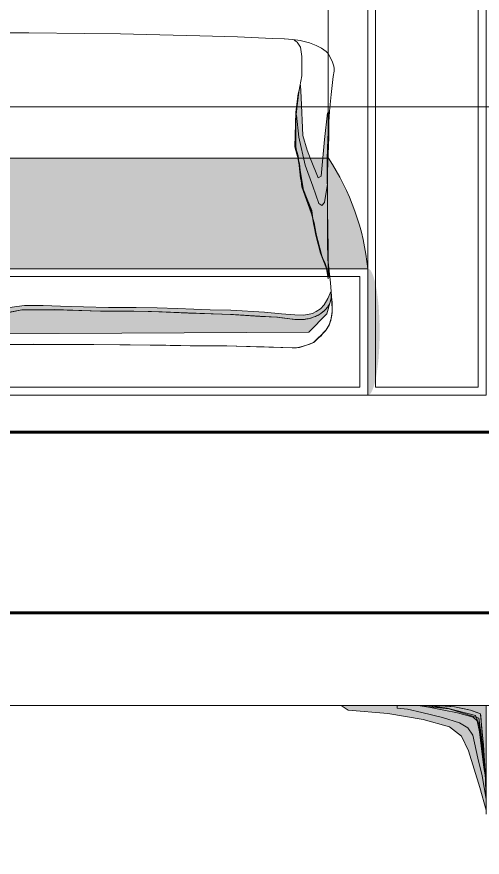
# Model space of a CAD drawing. Header units: feet. Extents: x 109753 to 150441, y 47761 to 75080.
# Drawn here: x 126372.31 to 126395.51, y 49703.44 to 49745.34 of the extents above; entities that cross this region are included whole.
import ezdxf

# ---------------------------------------------------------------- set-up
doc = ezdxf.new("R2010")
doc.units = ezdxf.units.FT
doc.header["$LTSCALE"] = 50
doc.header["$MEASUREMENT"] = 0
doc.linetypes.add('ACAD_ISO04W100', pattern=[30, 24, -3, 0, -3])
doc.layers.add('A-Furniture', color=175, linetype='Continuous', lineweight=0)
doc.layers.add('WALL', color=1, linetype='Continuous', lineweight=60)
doc.layers.add('FURNITURE', color=150, linetype='Continuous')

# ---------------------------------------------------------------- blocks, each defined once
blk = doc.blocks.new('Quarter Arc-44')
at = {"layer": 'FURNITURE', "linetype": 'Continuous', "lineweight": 0}
blk.add_hatch(color=252, dxfattribs=at).paths.add_polyline_path([(0, -0.75), (0, 0.75), (0.02, 0.75), (0.03, 0.75), (0.05, 0.75), (0.07, 0.75), (0.08, 0.75), (0.1, 0.75), (0.12, 0.75), (0.13, 0.75), (0.15, 0.75), (0.17, 0.75), (0.18, 0.75), (0.2, 0.75), (0.22, 0.75), (0.23, 0.75), (0.25, 0.75), (0.27, 0.75), (0.28, 0.75), (0.3, 0.75), (0.32, 0.75), (0.33, 0.75), (0.35, 0.75), (0.37, 0.75), (0.38, 0.75), (0.4, 0.75), (0.42, 0.75), (0.43, 0.75), (0.45, 0.75), (0.47, 0.75), (0.48, 0.75), (0.5, 0.75), (0.51, 0.75), (0.53, 0.75), (0.55, 0.75), (0.56, 0.75), (0.58, 0.75), (0.6, 0.75), (0.61, 0.75), (0.63, 0.75), (0.65, 0.75), (0.66, 0.75), (0.68, 0.74), (0.7, 0.74), (0.71, 0.74), (0.73, 0.74), (0.74, 0.74), (0.76, 0.74), (0.78, 0.74), (0.79, 0.74), (0.81, 0.74), (0.83, 0.74), (0.84, 0.74), (0.86, 0.74), (0.88, 0.74), (0.89, 0.74), (0.91, 0.74), (0.92, 0.74), (0.94, 0.74), (0.96, 0.74), (0.97, 0.74), (0.99, 0.74), (1.01, 0.74), (1.02, 0.74), (1.04, 0.74), (1.05, 0.74), (1.07, 0.74), (1.09, 0.74), (1.1, 0.74), (1.12, 0.74), (1.13, 0.74), (1.15, 0.73), (1.17, 0.73), (1.18, 0.73), (1.2, 0.73), (1.22, 0.73), (1.23, 0.73), (1.25, 0.73), (1.26, 0.73), (1.28, 0.73), (1.3, 0.73), (1.31, 0.73), (1.33, 0.73), (1.34, 0.73), (1.36, 0.73), (1.38, 0.73), (1.39, 0.73), (1.41, 0.73), (1.42, 0.73), (1.44, 0.73), (1.46, 0.73), (1.47, 0.73), (1.49, 0.72), (1.5, 0.72), (1.52, 0.72), (1.54, 0.72), (1.55, 0.72), (1.57, 0.72), (1.58, 0.72), (1.6, 0.72), (1.61, 0.72), (1.63, 0.72), (1.65, 0.72), (1.66, 0.72), (1.68, 0.72), (1.69, 0.72), (1.71, 0.72), (1.73, 0.72), (1.74, 0.71), (1.76, 0.71), (1.77, 0.71), (1.79, 0.71), (1.8, 0.71), (1.82, 0.71), (1.84, 0.71), (1.85, 0.71), (1.87, 0.71), (1.88, 0.71), (1.9, 0.71), (1.92, 0.71), (1.93, 0.71), (1.95, 0.71), (1.96, 0.71), (1.98, 0.7), (1.99, 0.7), (2.01, 0.7), (2.02, 0.7), (2.04, 0.7), (2.06, 0.7), (2.07, 0.7), (2.09, 0.7), (2.1, 0.7), (2.12, 0.7), (2.13, 0.7), (2.15, 0.7), (2.17, 0.69), (2.18, 0.69), (2.2, 0.69), (2.21, 0.69), (2.23, 0.69), (2.24, 0.69), (2.26, 0.69), (2.27, 0.69), (2.29, 0.69), (2.31, 0.69), (2.32, 0.69), (2.34, 0.69), (2.35, 0.68), (2.37, 0.68), (2.38, 0.68), (2.4, 0.68), (2.41, 0.68), (2.43, 0.68), (2.44, 0.68), (2.46, 0.68), (2.48, 0.68), (2.49, 0.68), (2.51, 0.68), (2.52, 0.67), (2.54, 0.67), (2.55, 0.67), (2.57, 0.67), (2.58, 0.67), (2.6, 0.67), (2.61, 0.67), (2.63, 0.67), (2.64, 0.67), (2.66, 0.67), (2.67, 0.66), (2.69, 0.66), (2.71, 0.66), (2.72, 0.66), (2.74, 0.66), (2.75, 0.66), (2.77, 0.66), (2.78, 0.66), (2.8, 0.66), (2.81, 0.66), (2.83, 0.65), (2.84, 0.65), (2.86, 0.65), (2.87, 0.65), (2.89, 0.65), (2.9, 0.65), (2.92, 0.65), (2.93, 0.65), (2.95, 0.65), (2.96, 0.64), (2.98, 0.64), (2.99, 0.64), (3.01, 0.64), (3.02, 0.64), (3.04, 0.64), (3.05, 0.64), (3.07, 0.64), (3.08, 0.63), (3.1, 0.63), (3.11, 0.63), (3.13, 0.63), (3.14, 0.63), (3.16, 0.63), (3.17, 0.63), (3.19, 0.63), (3.2, 0.62), (3.22, 0.62), (3.23, 0.62), (3.25, 0.62), (3.26, 0.62), (3.28, 0.62), (3.29, 0.62), (3.31, 0.62), (3.32, 0.61), (3.34, 0.61), (3.35, 0.61), (3.37, 0.61), (3.38, 0.61), (3.4, 0.61), (3.41, 0.61), (3.43, 0.61), (3.44, 0.6), (3.46, 0.6), (3.47, 0.6), (3.49, 0.6), (3.5, 0.6), (3.52, 0.6), (3.53, 0.6), (3.55, 0.59), (3.56, 0.59), (3.58, 0.59), (3.59, 0.59), (3.61, 0.59), (3.62, 0.59), (3.63, 0.59), (3.65, 0.58), (3.66, 0.58), (3.68, 0.58), (3.69, 0.58), (3.71, 0.58), (3.72, 0.58), (3.74, 0.58), (3.75, 0.57), (3.77, 0.57), (3.78, 0.57), (3.8, 0.57), (3.81, 0.57), (3.83, 0.57), (3.84, 0.57), (3.85, 0.56), (3.87, 0.56), (3.88, 0.56), (3.9, 0.56), (3.91, 0.56), (3.93, 0.56), (3.94, 0.56), (3.96, 0.55), (3.97, 0.55), (3.99, 0.55), (4, 0.55), (4.01, 0.55), (4.03, 0.55), (4.04, 0.54), (4.06, 0.54), (4.07, 0.54), (4.09, 0.54), (4.1, 0.54), (4.12, 0.54), (4.13, 0.53), (4.14, 0.53), (4.16, 0.53), (4.17, 0.53), (4.19, 0.53), (4.2, 0.53), (4.21, 0.52), (4.23, 0.52), (4.24, 0.52), (4.26, 0.52), (4.27, 0.52), (4.29, 0.52), (4.3, 0.52), (4.31, 0.51), (4.33, 0.51), (4.34, 0.51), (4.36, 0.51), (4.37, 0.51), (4.38, 0.51), (4.4, 0.5), (4.41, 0.5), (4.42, 0.5), (4.44, 0.5), (4.45, 0.5), (4.47, 0.49), (4.48, 0.49), (4.49, 0.49), (4.51, 0.49), (4.52, 0.49), (4.53, 0.49), (4.55, 0.48), (4.56, 0.48), (4.57, 0.48), (4.59, 0.48), (4.6, 0.48), (4.61, 0.48), (4.63, 0.47), (4.64, 0.47), (4.66, 0.47), (4.67, 0.47), (4.68, 0.47), (4.7, 0.46), (4.71, 0.46), (4.72, 0.46), (4.74, 0.46), (4.75, 0.46), (4.76, 0.46), (4.77, 0.45), (4.79, 0.45), (4.8, 0.45), (4.81, 0.45), (4.83, 0.45), (4.84, 0.44), (4.85, 0.44), (4.87, 0.44), (4.88, 0.44), (4.89, 0.44), (4.91, 0.44), (4.92, 0.43), (4.93, 0.43), (4.94, 0.43), (4.96, 0.43), (4.97, 0.43), (4.98, 0.42), (4.99, 0.42), (5.01, 0.42), (5.02, 0.42), (5.03, 0.42), (5.05, 0.41), (5.06, 0.41), (5.07, 0.41), (5.08, 0.41), (5.1, 0.41), (5.11, 0.41), (5.12, 0.4), (5.13, 0.4), (5.15, 0.4), (5.16, 0.4), (5.17, 0.4), (5.18, 0.39), (5.2, 0.39), (5.21, 0.39), (5.22, 0.39), (5.23, 0.39), (5.25, 0.38), (5.26, 0.38), (5.27, 0.38), (5.28, 0.38), (5.29, 0.38), (5.31, 0.37), (5.32, 0.37), (5.33, 0.37), (5.34, 0.37), (5.35, 0.37), (5.37, 0.36), (5.38, 0.36), (5.39, 0.36), (5.4, 0.36), (5.41, 0.36), (5.43, 0.35), (5.44, 0.35), (5.45, 0.35), (5.46, 0.35), (5.47, 0.35), (5.49, 0.34), (5.5, 0.34), (5.51, 0.34), (5.52, 0.34), (5.53, 0.33), (5.54, 0.33), (5.56, 0.33), (5.57, 0.33), (5.58, 0.33), (5.59, 0.32), (5.6, 0.32), (5.61, 0.32), (5.63, 0.32), (5.64, 0.32), (5.65, 0.31), (5.66, 0.31), (5.67, 0.31), (5.68, 0.31), (5.69, 0.3), (5.71, 0.3), (5.72, 0.3), (5.73, 0.3), (5.74, 0.3), (5.75, 0.29), (5.76, 0.29), (5.77, 0.29), (5.78, 0.29), (5.8, 0.29), (5.81, 0.28), (5.82, 0.28), (5.83, 0.28), (5.84, 0.28), (5.85, 0.27), (5.86, 0.27), (5.87, 0.27), (5.88, 0.27), (5.9, 0.27), (5.91, 0.26), (5.92, 0.26), (5.93, 0.26), (5.94, 0.26), (5.95, 0.25), (5.96, 0.25), (5.97, 0.25), (5.98, 0.25), (5.99, 0.24), (6, 0.24), (6.01, 0.24), (6.02, 0.24), (6.04, 0.24), (6.05, 0.23), (6.06, 0.23), (6.07, 0.23), (6.08, 0.23), (6.09, 0.22), (6.1, 0.22), (6.11, 0.22), (6.12, 0.22), (6.13, 0.21), (6.14, 0.21), (6.15, 0.21), (6.16, 0.21), (6.17, 0.21), (6.18, 0.2), (6.19, 0.2), (6.2, 0.2), (6.21, 0.2), (6.22, 0.19), (6.23, 0.19), (6.24, 0.19), (6.25, 0.19), (6.26, 0.18), (6.27, 0.18), (6.28, 0.18), (6.29, 0.18), (6.3, 0.17), (6.31, 0.17), (6.32, 0.17), (6.33, 0.17), (6.34, 0.16), (6.35, 0.16), (6.36, 0.16), (6.37, 0.16), (6.38, 0.16), (6.39, 0.15), (6.4, 0.15), (6.41, 0.15), (6.42, 0.15), (6.43, 0.14), (6.44, 0.14), (6.45, 0.14), (6.46, 0.14), (6.47, 0.13), (6.48, 0.13), (6.49, 0.13), (6.5, 0.13), (6.51, 0.12), (6.52, 0.12), (6.53, 0.12), (6.54, 0.12), (6.55, 0.11), (6.56, 0.11), (6.56, 0.11), (6.57, 0.11), (6.58, 0.1), (6.59, 0.1), (6.6, 0.1), (6.61, 0.09), (6.62, 0.09), (6.63, 0.09), (6.64, 0.09), (6.65, 0.08), (6.66, 0.08), (6.67, 0.08), (6.68, 0.08), (6.68, 0.07), (6.69, 0.07), (6.7, 0.07), (6.71, 0.07), (6.72, 0.06), (6.73, 0.06), (6.74, 0.06), (6.75, 0.06), (6.76, 0.05), (6.76, 0.05), (6.77, 0.05), (6.78, 0.05), (6.79, 0.04), (6.8, 0.04), (6.81, 0.04), (6.82, 0.03), (6.83, 0.03), (6.83, 0.03), (6.84, 0.03), (6.85, 0.02), (6.86, 0.02), (6.87, 0.02), (6.88, 0.02), (6.89, 0.01), (6.89, 0.01), (6.9, 0.01), (6.91, 0.01), (6.92, 0), (6.93, 0), (6.94, 0), (6.94, -0.01), (6.95, -0.01), (6.96, -0.01), (6.97, -0.01), (6.98, -0.02), (6.99, -0.02), (6.99, -0.02), (7, -0.02), (7.01, -0.03), (7.02, -0.03), (7.03, -0.03), (7.03, -0.04), (7.04, -0.04), (7.05, -0.04), (7.06, -0.04), (7.07, -0.05), (7.07, -0.05), (7.08, -0.05), (7.09, -0.05), (7.1, -0.06), (7.1, -0.06), (7.11, -0.06), (7.12, -0.07), (7.13, -0.07), (7.13, -0.07), (7.14, -0.07), (7.15, -0.08), (7.16, -0.08), (7.16, -0.08), (7.17, -0.09), (7.18, -0.09), (7.19, -0.09), (7.19, -0.09), (7.2, -0.1), (7.21, -0.1), (7.22, -0.1), (7.22, -0.1), (7.23, -0.11), (7.24, -0.11), (7.24, -0.11), (7.25, -0.12), (7.26, -0.12), (7.26, -0.12), (7.27, -0.12), (7.28, -0.13), (7.29, -0.13), (7.29, -0.13), (7.3, -0.14), (7.31, -0.14), (7.31, -0.14), (7.32, -0.14), (7.33, -0.15), (7.33, -0.15), (7.34, -0.15), (7.35, -0.15), (7.35, -0.16), (7.36, -0.16), (7.37, -0.16), (7.37, -0.17), (7.38, -0.17), (7.38, -0.17), (7.39, -0.17), (7.4, -0.18), (7.4, -0.18), (7.41, -0.18), (7.42, -0.19), (7.42, -0.19), (7.43, -0.19), (7.43, -0.19), (7.44, -0.2), (7.45, -0.2), (7.45, -0.2), (7.46, -0.21), (7.46, -0.21), (7.47, -0.21), (7.48, -0.21), (7.48, -0.22), (7.49, -0.22), (7.49, -0.22), (7.5, -0.23), (7.5, -0.23), (7.51, -0.23), (7.52, -0.23), (7.52, -0.24), (7.53, -0.24), (7.53, -0.24), (7.54, -0.25), (7.54, -0.25), (7.55, -0.25), (7.55, -0.25), (7.56, -0.26), (7.57, -0.26), (7.57, -0.26), (7.58, -0.27), (7.58, -0.27), (7.59, -0.27), (7.59, -0.27), (7.6, -0.28), (7.6, -0.28), (7.61, -0.28), (7.61, -0.29), (7.62, -0.29), (7.62, -0.29), (7.63, -0.29), (7.63, -0.3), (7.64, -0.3), (7.64, -0.3), (7.65, -0.31), (7.65, -0.31), (7.66, -0.31), (7.66, -0.31), (7.67, -0.32), (7.67, -0.32), (7.67, -0.32), (7.68, -0.33), (7.68, -0.33), (7.69, -0.33), (7.69, -0.34), (7.7, -0.34), (7.7, -0.34), (7.71, -0.34), (7.71, -0.35), (7.72, -0.35), (7.72, -0.35), (7.72, -0.36), (7.73, -0.36), (7.73, -0.36), (7.74, -0.36), (7.74, -0.37), (7.74, -0.37), (7.75, -0.37), (7.75, -0.38), (7.76, -0.38), (7.76, -0.38), (7.76, -0.39), (7.77, -0.39), (7.77, -0.39), (7.78, -0.39), (7.78, -0.4), (7.78, -0.4), (7.79, -0.4), (7.79, -0.41), (7.79, -0.41), (7.8, -0.41), (7.8, -0.41), (7.81, -0.42), (7.81, -0.42), (7.81, -0.42), (7.82, -0.43), (7.82, -0.43), (7.82, -0.43), (7.83, -0.44), (7.83, -0.44), (7.83, -0.44), (7.84, -0.44), (7.84, -0.45), (7.84, -0.45), (7.85, -0.45), (7.85, -0.46), (7.85, -0.46), (7.86, -0.46), (7.86, -0.47), (7.86, -0.47), (7.86, -0.47), (7.87, -0.47), (7.87, -0.48), (7.87, -0.48), (7.88, -0.48), (7.88, -0.49), (7.88, -0.49), (7.88, -0.49), (7.89, -0.5), (7.89, -0.5), (7.89, -0.5), (7.9, -0.5), (7.9, -0.51), (7.9, -0.51), (7.9, -0.51), (7.91, -0.52), (7.91, -0.52), (7.91, -0.52), (7.91, -0.53), (7.92, -0.53), (7.92, -0.53), (7.92, -0.53), (7.92, -0.54), (7.92, -0.54), (7.93, -0.54), (7.93, -0.55), (7.93, -0.55), (7.93, -0.55), (7.94, -0.56), (7.94, -0.56), (7.94, -0.56), (7.94, -0.56), (7.94, -0.57), (7.94, -0.57), (7.95, -0.57), (7.95, -0.58), (7.95, -0.58), (7.95, -0.58), (7.95, -0.59), (7.96, -0.59), (7.96, -0.59), (7.96, -0.6), (7.96, -0.6), (7.96, -0.6), (7.96, -0.6), (7.97, -0.61), (7.97, -0.61), (7.97, -0.61), (7.97, -0.62), (7.97, -0.62), (7.97, -0.62), (7.97, -0.63), (7.98, -0.63), (7.98, -0.63), (7.98, -0.63), (7.98, -0.64), (7.98, -0.64), (7.98, -0.64), (7.98, -0.65), (7.98, -0.65), (7.98, -0.65), (7.99, -0.66), (7.99, -0.66), (7.99, -0.66), (7.99, -0.67), (7.99, -0.67), (7.99, -0.67), (7.99, -0.68), (7.99, -0.68), (7.99, -0.68), (7.99, -0.68), (7.99, -0.69), (7.99, -0.69), (7.99, -0.69), (8, -0.7), (8, -0.7), (8, -0.7), (8, -0.71), (8, -0.71), (8, -0.71), (8, -0.72), (8, -0.72), (8, -0.72), (8, -0.72), (8, -0.73), (8, -0.73), (8, -0.73), (8, -0.74), (8, -0.74), (8, -0.74), (8, -0.75), (8, -0.75)])
blk = doc.blocks.new('Quarter Arc-45')
at = {"layer": 'FURNITURE', "linetype": 'Continuous', "lineweight": 0}
blk.add_hatch(color=252, dxfattribs=at).paths.add_polyline_path([(0, -0.75), (0, 0.75), (0.02, 0.75), (0.03, 0.75), (0.05, 0.75), (0.07, 0.75), (0.08, 0.75), (0.1, 0.75), (0.12, 0.75), (0.13, 0.75), (0.15, 0.75), (0.17, 0.75), (0.18, 0.75), (0.2, 0.75), (0.22, 0.75), (0.23, 0.75), (0.25, 0.75), (0.27, 0.75), (0.28, 0.75), (0.3, 0.75), (0.32, 0.75), (0.33, 0.75), (0.35, 0.75), (0.37, 0.75), (0.38, 0.75), (0.4, 0.75), (0.42, 0.75), (0.43, 0.75), (0.45, 0.75), (0.47, 0.75), (0.48, 0.75), (0.5, 0.75), (0.51, 0.75), (0.53, 0.75), (0.55, 0.75), (0.56, 0.75), (0.58, 0.75), (0.6, 0.75), (0.61, 0.75), (0.63, 0.75), (0.65, 0.75), (0.66, 0.75), (0.68, 0.74), (0.7, 0.74), (0.71, 0.74), (0.73, 0.74), (0.74, 0.74), (0.76, 0.74), (0.78, 0.74), (0.79, 0.74), (0.81, 0.74), (0.83, 0.74), (0.84, 0.74), (0.86, 0.74), (0.88, 0.74), (0.89, 0.74), (0.91, 0.74), (0.92, 0.74), (0.94, 0.74), (0.96, 0.74), (0.97, 0.74), (0.99, 0.74), (1.01, 0.74), (1.02, 0.74), (1.04, 0.74), (1.05, 0.74), (1.07, 0.74), (1.09, 0.74), (1.1, 0.74), (1.12, 0.74), (1.13, 0.74), (1.15, 0.73), (1.17, 0.73), (1.18, 0.73), (1.2, 0.73), (1.22, 0.73), (1.23, 0.73), (1.25, 0.73), (1.26, 0.73), (1.28, 0.73), (1.3, 0.73), (1.31, 0.73), (1.33, 0.73), (1.34, 0.73), (1.36, 0.73), (1.38, 0.73), (1.39, 0.73), (1.41, 0.73), (1.42, 0.73), (1.44, 0.73), (1.46, 0.73), (1.47, 0.73), (1.49, 0.72), (1.5, 0.72), (1.52, 0.72), (1.54, 0.72), (1.55, 0.72), (1.57, 0.72), (1.58, 0.72), (1.6, 0.72), (1.61, 0.72), (1.63, 0.72), (1.65, 0.72), (1.66, 0.72), (1.68, 0.72), (1.69, 0.72), (1.71, 0.72), (1.73, 0.72), (1.74, 0.71), (1.76, 0.71), (1.77, 0.71), (1.79, 0.71), (1.8, 0.71), (1.82, 0.71), (1.84, 0.71), (1.85, 0.71), (1.87, 0.71), (1.88, 0.71), (1.9, 0.71), (1.92, 0.71), (1.93, 0.71), (1.95, 0.71), (1.96, 0.71), (1.98, 0.7), (1.99, 0.7), (2.01, 0.7), (2.02, 0.7), (2.04, 0.7), (2.06, 0.7), (2.07, 0.7), (2.09, 0.7), (2.1, 0.7), (2.12, 0.7), (2.13, 0.7), (2.15, 0.7), (2.17, 0.69), (2.18, 0.69), (2.2, 0.69), (2.21, 0.69), (2.23, 0.69), (2.24, 0.69), (2.26, 0.69), (2.27, 0.69), (2.29, 0.69), (2.31, 0.69), (2.32, 0.69), (2.34, 0.69), (2.35, 0.68), (2.37, 0.68), (2.38, 0.68), (2.4, 0.68), (2.41, 0.68), (2.43, 0.68), (2.44, 0.68), (2.46, 0.68), (2.48, 0.68), (2.49, 0.68), (2.51, 0.68), (2.52, 0.67), (2.54, 0.67), (2.55, 0.67), (2.57, 0.67), (2.58, 0.67), (2.6, 0.67), (2.61, 0.67), (2.63, 0.67), (2.64, 0.67), (2.66, 0.67), (2.67, 0.66), (2.69, 0.66), (2.71, 0.66), (2.72, 0.66), (2.74, 0.66), (2.75, 0.66), (2.77, 0.66), (2.78, 0.66), (2.8, 0.66), (2.81, 0.66), (2.83, 0.65), (2.84, 0.65), (2.86, 0.65), (2.87, 0.65), (2.89, 0.65), (2.9, 0.65), (2.92, 0.65), (2.93, 0.65), (2.95, 0.65), (2.96, 0.64), (2.98, 0.64), (2.99, 0.64), (3.01, 0.64), (3.02, 0.64), (3.04, 0.64), (3.05, 0.64), (3.07, 0.64), (3.08, 0.63), (3.1, 0.63), (3.11, 0.63), (3.13, 0.63), (3.14, 0.63), (3.16, 0.63), (3.17, 0.63), (3.19, 0.63), (3.2, 0.62), (3.22, 0.62), (3.23, 0.62), (3.25, 0.62), (3.26, 0.62), (3.28, 0.62), (3.29, 0.62), (3.31, 0.62), (3.32, 0.61), (3.34, 0.61), (3.35, 0.61), (3.37, 0.61), (3.38, 0.61), (3.4, 0.61), (3.41, 0.61), (3.43, 0.61), (3.44, 0.6), (3.46, 0.6), (3.47, 0.6), (3.49, 0.6), (3.5, 0.6), (3.52, 0.6), (3.53, 0.6), (3.55, 0.59), (3.56, 0.59), (3.58, 0.59), (3.59, 0.59), (3.61, 0.59), (3.62, 0.59), (3.63, 0.59), (3.65, 0.58), (3.66, 0.58), (3.68, 0.58), (3.69, 0.58), (3.71, 0.58), (3.72, 0.58), (3.74, 0.58), (3.75, 0.57), (3.77, 0.57), (3.78, 0.57), (3.8, 0.57), (3.81, 0.57), (3.83, 0.57), (3.84, 0.57), (3.85, 0.56), (3.87, 0.56), (3.88, 0.56), (3.9, 0.56), (3.91, 0.56), (3.93, 0.56), (3.94, 0.56), (3.96, 0.55), (3.97, 0.55), (3.99, 0.55), (4, 0.55), (4.01, 0.55), (4.03, 0.55), (4.04, 0.54), (4.06, 0.54), (4.07, 0.54), (4.09, 0.54), (4.1, 0.54), (4.12, 0.54), (4.13, 0.53), (4.14, 0.53), (4.16, 0.53), (4.17, 0.53), (4.19, 0.53), (4.2, 0.53), (4.21, 0.52), (4.23, 0.52), (4.24, 0.52), (4.26, 0.52), (4.27, 0.52), (4.29, 0.52), (4.3, 0.52), (4.31, 0.51), (4.33, 0.51), (4.34, 0.51), (4.36, 0.51), (4.37, 0.51), (4.38, 0.51), (4.4, 0.5), (4.41, 0.5), (4.42, 0.5), (4.44, 0.5), (4.45, 0.5), (4.47, 0.49), (4.48, 0.49), (4.49, 0.49), (4.51, 0.49), (4.52, 0.49), (4.53, 0.49), (4.55, 0.48), (4.56, 0.48), (4.57, 0.48), (4.59, 0.48), (4.6, 0.48), (4.61, 0.48), (4.63, 0.47), (4.64, 0.47), (4.66, 0.47), (4.67, 0.47), (4.68, 0.47), (4.7, 0.46), (4.71, 0.46), (4.72, 0.46), (4.74, 0.46), (4.75, 0.46), (4.76, 0.46), (4.77, 0.45), (4.79, 0.45), (4.8, 0.45), (4.81, 0.45), (4.83, 0.45), (4.84, 0.44), (4.85, 0.44), (4.87, 0.44), (4.88, 0.44), (4.89, 0.44), (4.91, 0.44), (4.92, 0.43), (4.93, 0.43), (4.94, 0.43), (4.96, 0.43), (4.97, 0.43), (4.98, 0.42), (4.99, 0.42), (5.01, 0.42), (5.02, 0.42), (5.03, 0.42), (5.05, 0.41), (5.06, 0.41), (5.07, 0.41), (5.08, 0.41), (5.1, 0.41), (5.11, 0.41), (5.12, 0.4), (5.13, 0.4), (5.15, 0.4), (5.16, 0.4), (5.17, 0.4), (5.18, 0.39), (5.2, 0.39), (5.21, 0.39), (5.22, 0.39), (5.23, 0.39), (5.25, 0.38), (5.26, 0.38), (5.27, 0.38), (5.28, 0.38), (5.29, 0.38), (5.31, 0.37), (5.32, 0.37), (5.33, 0.37), (5.34, 0.37), (5.35, 0.37), (5.37, 0.36), (5.38, 0.36), (5.39, 0.36), (5.4, 0.36), (5.41, 0.36), (5.43, 0.35), (5.44, 0.35), (5.45, 0.35), (5.46, 0.35), (5.47, 0.35), (5.49, 0.34), (5.5, 0.34), (5.51, 0.34), (5.52, 0.34), (5.53, 0.33), (5.54, 0.33), (5.56, 0.33), (5.57, 0.33), (5.58, 0.33), (5.59, 0.32), (5.6, 0.32), (5.61, 0.32), (5.63, 0.32), (5.64, 0.32), (5.65, 0.31), (5.66, 0.31), (5.67, 0.31), (5.68, 0.31), (5.69, 0.3), (5.71, 0.3), (5.72, 0.3), (5.73, 0.3), (5.74, 0.3), (5.75, 0.29), (5.76, 0.29), (5.77, 0.29), (5.78, 0.29), (5.8, 0.29), (5.81, 0.28), (5.82, 0.28), (5.83, 0.28), (5.84, 0.28), (5.85, 0.27), (5.86, 0.27), (5.87, 0.27), (5.88, 0.27), (5.9, 0.27), (5.91, 0.26), (5.92, 0.26), (5.93, 0.26), (5.94, 0.26), (5.95, 0.25), (5.96, 0.25), (5.97, 0.25), (5.98, 0.25), (5.99, 0.24), (6, 0.24), (6.01, 0.24), (6.02, 0.24), (6.04, 0.24), (6.05, 0.23), (6.06, 0.23), (6.07, 0.23), (6.08, 0.23), (6.09, 0.22), (6.1, 0.22), (6.11, 0.22), (6.12, 0.22), (6.13, 0.21), (6.14, 0.21), (6.15, 0.21), (6.16, 0.21), (6.17, 0.21), (6.18, 0.2), (6.19, 0.2), (6.2, 0.2), (6.21, 0.2), (6.22, 0.19), (6.23, 0.19), (6.24, 0.19), (6.25, 0.19), (6.26, 0.18), (6.27, 0.18), (6.28, 0.18), (6.29, 0.18), (6.3, 0.17), (6.31, 0.17), (6.32, 0.17), (6.33, 0.17), (6.34, 0.16), (6.35, 0.16), (6.36, 0.16), (6.37, 0.16), (6.38, 0.16), (6.39, 0.15), (6.4, 0.15), (6.41, 0.15), (6.42, 0.15), (6.43, 0.14), (6.44, 0.14), (6.45, 0.14), (6.46, 0.14), (6.47, 0.13), (6.48, 0.13), (6.49, 0.13), (6.5, 0.13), (6.51, 0.12), (6.52, 0.12), (6.53, 0.12), (6.54, 0.12), (6.55, 0.11), (6.56, 0.11), (6.56, 0.11), (6.57, 0.11), (6.58, 0.1), (6.59, 0.1), (6.6, 0.1), (6.61, 0.09), (6.62, 0.09), (6.63, 0.09), (6.64, 0.09), (6.65, 0.08), (6.66, 0.08), (6.67, 0.08), (6.68, 0.08), (6.68, 0.07), (6.69, 0.07), (6.7, 0.07), (6.71, 0.07), (6.72, 0.06), (6.73, 0.06), (6.74, 0.06), (6.75, 0.06), (6.76, 0.05), (6.76, 0.05), (6.77, 0.05), (6.78, 0.05), (6.79, 0.04), (6.8, 0.04), (6.81, 0.04), (6.82, 0.03), (6.83, 0.03), (6.83, 0.03), (6.84, 0.03), (6.85, 0.02), (6.86, 0.02), (6.87, 0.02), (6.88, 0.02), (6.89, 0.01), (6.89, 0.01), (6.9, 0.01), (6.91, 0.01), (6.92, 0), (6.93, 0), (6.94, 0), (6.94, -0.01), (6.95, -0.01), (6.96, -0.01), (6.97, -0.01), (6.98, -0.02), (6.99, -0.02), (6.99, -0.02), (7, -0.02), (7.01, -0.03), (7.02, -0.03), (7.03, -0.03), (7.03, -0.04), (7.04, -0.04), (7.05, -0.04), (7.06, -0.04), (7.07, -0.05), (7.07, -0.05), (7.08, -0.05), (7.09, -0.05), (7.1, -0.06), (7.1, -0.06), (7.11, -0.06), (7.12, -0.07), (7.13, -0.07), (7.13, -0.07), (7.14, -0.07), (7.15, -0.08), (7.16, -0.08), (7.16, -0.08), (7.17, -0.09), (7.18, -0.09), (7.19, -0.09), (7.19, -0.09), (7.2, -0.1), (7.21, -0.1), (7.22, -0.1), (7.22, -0.1), (7.23, -0.11), (7.24, -0.11), (7.24, -0.11), (7.25, -0.12), (7.26, -0.12), (7.26, -0.12), (7.27, -0.12), (7.28, -0.13), (7.29, -0.13), (7.29, -0.13), (7.3, -0.14), (7.31, -0.14), (7.31, -0.14), (7.32, -0.14), (7.33, -0.15), (7.33, -0.15), (7.34, -0.15), (7.35, -0.15), (7.35, -0.16), (7.36, -0.16), (7.37, -0.16), (7.37, -0.17), (7.38, -0.17), (7.38, -0.17), (7.39, -0.17), (7.4, -0.18), (7.4, -0.18), (7.41, -0.18), (7.42, -0.19), (7.42, -0.19), (7.43, -0.19), (7.43, -0.19), (7.44, -0.2), (7.45, -0.2), (7.45, -0.2), (7.46, -0.21), (7.46, -0.21), (7.47, -0.21), (7.48, -0.21), (7.48, -0.22), (7.49, -0.22), (7.49, -0.22), (7.5, -0.23), (7.5, -0.23), (7.51, -0.23), (7.52, -0.23), (7.52, -0.24), (7.53, -0.24), (7.53, -0.24), (7.54, -0.25), (7.54, -0.25), (7.55, -0.25), (7.55, -0.25), (7.56, -0.26), (7.57, -0.26), (7.57, -0.26), (7.58, -0.27), (7.58, -0.27), (7.59, -0.27), (7.59, -0.27), (7.6, -0.28), (7.6, -0.28), (7.61, -0.28), (7.61, -0.29), (7.62, -0.29), (7.62, -0.29), (7.63, -0.29), (7.63, -0.3), (7.64, -0.3), (7.64, -0.3), (7.65, -0.31), (7.65, -0.31), (7.66, -0.31), (7.66, -0.31), (7.67, -0.32), (7.67, -0.32), (7.67, -0.32), (7.68, -0.33), (7.68, -0.33), (7.69, -0.33), (7.69, -0.34), (7.7, -0.34), (7.7, -0.34), (7.71, -0.34), (7.71, -0.35), (7.72, -0.35), (7.72, -0.35), (7.72, -0.36), (7.73, -0.36), (7.73, -0.36), (7.74, -0.36), (7.74, -0.37), (7.74, -0.37), (7.75, -0.37), (7.75, -0.38), (7.76, -0.38), (7.76, -0.38), (7.76, -0.39), (7.77, -0.39), (7.77, -0.39), (7.78, -0.39), (7.78, -0.4), (7.78, -0.4), (7.79, -0.4), (7.79, -0.41), (7.79, -0.41), (7.8, -0.41), (7.8, -0.41), (7.81, -0.42), (7.81, -0.42), (7.81, -0.42), (7.82, -0.43), (7.82, -0.43), (7.82, -0.43), (7.83, -0.44), (7.83, -0.44), (7.83, -0.44), (7.84, -0.44), (7.84, -0.45), (7.84, -0.45), (7.85, -0.45), (7.85, -0.46), (7.85, -0.46), (7.86, -0.46), (7.86, -0.47), (7.86, -0.47), (7.86, -0.47), (7.87, -0.47), (7.87, -0.48), (7.87, -0.48), (7.88, -0.48), (7.88, -0.49), (7.88, -0.49), (7.88, -0.49), (7.89, -0.5), (7.89, -0.5), (7.89, -0.5), (7.9, -0.5), (7.9, -0.51), (7.9, -0.51), (7.9, -0.51), (7.91, -0.52), (7.91, -0.52), (7.91, -0.52), (7.91, -0.53), (7.92, -0.53), (7.92, -0.53), (7.92, -0.53), (7.92, -0.54), (7.92, -0.54), (7.93, -0.54), (7.93, -0.55), (7.93, -0.55), (7.93, -0.55), (7.94, -0.56), (7.94, -0.56), (7.94, -0.56), (7.94, -0.56), (7.94, -0.57), (7.94, -0.57), (7.95, -0.57), (7.95, -0.58), (7.95, -0.58), (7.95, -0.58), (7.95, -0.59), (7.96, -0.59), (7.96, -0.59), (7.96, -0.6), (7.96, -0.6), (7.96, -0.6), (7.96, -0.6), (7.97, -0.61), (7.97, -0.61), (7.97, -0.61), (7.97, -0.62), (7.97, -0.62), (7.97, -0.62), (7.97, -0.63), (7.98, -0.63), (7.98, -0.63), (7.98, -0.63), (7.98, -0.64), (7.98, -0.64), (7.98, -0.64), (7.98, -0.65), (7.98, -0.65), (7.98, -0.65), (7.99, -0.66), (7.99, -0.66), (7.99, -0.66), (7.99, -0.67), (7.99, -0.67), (7.99, -0.67), (7.99, -0.68), (7.99, -0.68), (7.99, -0.68), (7.99, -0.68), (7.99, -0.69), (7.99, -0.69), (7.99, -0.69), (8, -0.7), (8, -0.7), (8, -0.7), (8, -0.71), (8, -0.71), (8, -0.71), (8, -0.72), (8, -0.72), (8, -0.72), (8, -0.72), (8, -0.73), (8, -0.73), (8, -0.73), (8, -0.74), (8, -0.74), (8, -0.74), (8, -0.75), (8, -0.75)])
blk = doc.blocks.new('Gruppo-141-1')
at = {"transparency": 33554483}
for points in [[(4422.01, 245.07), (4422.13, 245.22), (4422.4, 245.89), (4422.87, 246.69), (4423.34, 247.18), (4423.89, 247.54), (4424.36, 247.77), (4425.45, 248), (4426.59, 247.97), (4428.27, 247.84), (4430.42, 247.61), (4434.68, 247.38), (4437.3, 247.31), (4441.45, 247.15), (4444.03, 247.07), (4446.69, 247.02), (4450.17, 247.02), (4453.34, 246.92), (4456.27, 246.84), (4458.46, 246.79), (4460.84, 246.79), (4461.78, 246.89), (4462.68, 247.02), (4463.89, 247.1), (4466.71, 247.1), (4469.88, 247.05), (4474.92, 247.1), (4477.93, 247.2), (4480.71, 247.33), (4483.6, 247.54), (4486.81, 247.74), (4490.8, 248.05), (4493.42, 248.36), (4495.25, 248.54), (4497.44, 248.69), (4498.97, 248.77), (4499.99, 248.74), (4500.92, 248.54), (4501.63, 248.28), (4502.25, 247.84), (4502.84, 247.1), (4503.27, 246.35), (4503.27, 247.1), (4502.72, 248.85), (4500.18, 250.11), (4487.98, 250.47), (4424.83, 250.13), (4422.52, 247.84), (4421.97, 245.89), (4421.97, 245.4)], [(4468.12, 249.87), (4467.33, 249.29), (4466.45, 248.84), (4465.57, 248.45), (4464.6, 248.07), (4463.52, 247.81), (4462.74, 247.68), (4463.82, 247.62), (4467.73, 247.55), (4471.05, 247.55), (4473.59, 247.62), (4476.23, 247.68), (4479.55, 247.81), (4481.71, 247.87), (4485.22, 248.13), (4488.16, 248.26), (4491.58, 248.65), (4494.51, 248.97), (4496.47, 249.16), (4498.81, 249.29), (4498.81, 249.35), (4498.52, 249.48), (4495.88, 249.42), (4492.36, 249.29), (4486.2, 249.16), (4483.37, 249.03), (4479.36, 248.9), (4475.64, 248.84), (4472.12, 248.9), (4470.27, 249.03), (4469.49, 249.22), (4468.61, 249.48), (4468.31, 249.74), (4468.21, 249.87)], [(4422.27, 222.23), (4422.27, 225.45), (4422.46, 229.82), (4422.46, 235.92), (4422.37, 240.36), (4422.37, 241.7), (4422.17, 243.25), (4422.17, 243.31), (4422.76, 241.45), (4423.15, 240.55), (4423.73, 238.68), (4424.13, 236.31), (4424.52, 235.02), (4425.69, 231.74), (4425.98, 228.85), (4426.57, 226.67), (4426.47, 222.3), (4426.18, 219.98), (4425.88, 218.89), (4425.79, 220.43), (4425.59, 225.25), (4425.01, 227.12), (4424.61, 228.21), (4423.64, 230.59), (4423.25, 230.39), (4422.85, 225.77), (4422.46, 222.36)], [(4426.37, 222.68), (4426.08, 225.45), (4425.3, 228.98), (4424.32, 231.68), (4423.54, 233.86), (4423.15, 234.12), (4422.85, 233.74), (4422.46, 231.42), (4422.46, 236.43), (4422.46, 239.07), (4422.37, 241.83), (4422.27, 243.12), (4422.27, 243.18), (4422.56, 242.03), (4423.15, 240.48), (4423.44, 239.52), (4424.22, 236.43), (4424.42, 234.76), (4425.01, 233.29), (4425.49, 232.13), (4425.88, 230.65), (4426.18, 227.82), (4426.47, 226.86), (4426.47, 222.68)], [(4500.34, 215.15), (4500.81, 216.56), (4500.69, 218.83), (4500.73, 222.32), (4500.85, 222.81), (4501.2, 223.09), (4501.71, 223.2), (4502.45, 223.12), (4502.76, 222.99), (4503.15, 222.89), (4503.04, 224.22), (4502.96, 226.56), (4502.88, 228.49), (4502.88, 229.31), (4502.96, 234.35), (4503, 239.39), (4503.08, 241.73), (4503.08, 242.45), (4502.65, 239.85), (4502.02, 237.49), (4501.55, 235.69), (4500.85, 233.92), (4500.3, 232.53), (4499.95, 230.99), (4499.48, 228.62), (4499.32, 227.08), (4499.32, 226), (4499.24, 223.09), (4499.36, 222.19), (4499.63, 220.03), (4500.06, 217.93), (4500.38, 216.59), (4500.38, 215.97), (4500.3, 215.18)], [(4499.89, 218.95), (4499.59, 221.27), (4499.3, 222.49), (4499.3, 223.9), (4499.3, 225.57), (4499.4, 227.24), (4499.59, 228.92), (4499.99, 231.23), (4500.28, 232.45), (4500.67, 233.41), (4501.45, 235.21), (4501.84, 236.88), (4502.53, 239.07), (4502.92, 240.68), (4502.92, 241.32), (4502.92, 239.2), (4502.82, 236.05), (4502.82, 231.68), (4502.82, 228.92), (4502.33, 228.92), (4501.75, 228.59), (4500.96, 228.02), (4500.77, 227.5), (4500.38, 225.96), (4500.18, 223.65), (4500.28, 222.36), (4500.47, 219.66), (4500.08, 218.89), (4499.99, 218.83)]]:
    blk.add_hatch(color=256, dxfattribs=at).paths.add_polyline_path(points)
for p, q in [((4494.56, 249), (4498.66, 249.29)), ((4426.57, 248.53), (4428.88, 248.25))]:
    blk.add_line(p, q)
at = {"flags": 128}
for points in [[(4427.88, 213), (4427.41, 213.05), (4426.82, 213.08), (4425.92, 213.21), (4424.75, 213.52), (4423.89, 213.85), (4423.23, 214.18), (4422.64, 214.6), (4422.37, 214.85), (4421.86, 215.85), (4421.66, 216.47), (4421.62, 216.75), (4421.62, 217.11), (4421.74, 217.76), (4421.97, 220.05), (4422.21, 222.18), (4422.4, 225.68), (4422.48, 228.19), (4422.44, 234.6), (4422.37, 239.53), (4422.37, 241.3), (4422.09, 243.9), (4421.9, 246.14), (4421.86, 247.53), (4422.01, 248.68), (4422.25, 249.22), (4422.6, 249.84), (4422.99, 250.25), (4423.26, 250.61), (4423.58, 250.87), (4424.16, 251.43), (4424.87, 251.72), (4426, 252.08), (4426.78, 252.15), (4431.44, 252), (4435.19, 251.9), (4439.14, 251.87), (4442.93, 251.79), (4454.59, 251.69), (4460.14, 251.72), (4469.92, 251.74), (4472.38, 251.74), (4473.04, 251.84), (4479.57, 251.79), (4480.67, 252), (4483.6, 251.92), (4486.46, 251.97), (4493.26, 252.1), (4496.94, 252.23), (4499.16, 252.23), (4499.95, 252.05), (4500.61, 251.84), (4501.94, 250.97), (4502.49, 250.3), (4503.11, 248.91), (4503.31, 248.4), (4503.31, 245.29), (4503.15, 242.95), (4503.04, 241.02), (4503, 238.71), (4502.92, 233.7), (4502.88, 228.04), (4502.92, 226.55), (4503.08, 223.8), (4503.51, 218.71), (4503.62, 217.09), (4503.47, 216.21), (4503.31, 215.47), (4503.08, 214.85), (4502.49, 214.24), (4502.1, 213.98), (4501.24, 213.52), (4500.42, 213.23), (4499.36, 213.08), (4498.62, 213), (4495.06, 212.87), (4491.54, 212.72), (4487.16, 212.59), (4483.56, 212.49), (4473.9, 212.31), (4469.02, 212.26), (4465.07, 212.23), (4460.26, 212.26), (4453.22, 212.31), (4448.68, 212.38), (4445.36, 212.44), (4438.63, 212.62), (4433.86, 212.77), (4429.4, 212.95), (4427.92, 213)], [(4427.88, 213), (4427.41, 213.05), (4426.82, 213.08), (4425.92, 213.21), (4424.75, 213.52), (4423.89, 213.85), (4423.23, 214.18), (4422.64, 214.6), (4422.37, 214.85), (4421.86, 215.85), (4421.66, 216.47), (4421.62, 216.75), (4421.62, 217.11), (4421.74, 217.76), (4421.97, 220.05), (4422.21, 222.18), (4422.4, 225.68), (4422.48, 228.19), (4422.44, 234.6), (4422.37, 239.53), (4422.37, 241.3), (4422.09, 243.9), (4421.9, 246.14), (4421.86, 247.53), (4422.01, 248.68), (4422.25, 249.22), (4422.6, 249.84), (4422.99, 250.25), (4423.26, 250.61), (4423.58, 250.87), (4424.16, 251.43), (4424.87, 251.72), (4426, 252.08), (4426.78, 252.15), (4431.44, 252), (4435.19, 251.9), (4439.14, 251.87), (4442.93, 251.79), (4454.59, 251.69), (4460.14, 251.72), (4469.92, 251.74), (4472.38, 251.74), (4473.04, 251.84), (4479.57, 251.79), (4480.67, 252), (4483.6, 251.92), (4486.46, 251.97), (4493.26, 252.1), (4496.94, 252.23), (4499.16, 252.23), (4499.95, 252.05), (4500.61, 251.84), (4501.94, 250.97), (4502.49, 250.3), (4503.11, 248.91), (4503.31, 248.4), (4503.31, 245.29), (4503.15, 242.95), (4503.04, 241.02), (4503, 238.71), (4502.92, 233.7), (4502.88, 228.04), (4502.92, 226.55), (4503.08, 223.8), (4503.51, 218.71), (4503.62, 217.09), (4503.47, 216.21), (4503.31, 215.47), (4503.08, 214.85), (4502.49, 214.24), (4502.1, 213.98), (4501.24, 213.52), (4500.42, 213.23), (4499.36, 213.08), (4498.62, 213), (4495.06, 212.87), (4491.54, 212.72), (4487.16, 212.59), (4483.56, 212.49), (4473.9, 212.31), (4469.02, 212.26), (4465.07, 212.23), (4460.26, 212.26), (4453.22, 212.31), (4448.68, 212.38), (4445.36, 212.44), (4438.63, 212.62), (4433.86, 212.77), (4429.4, 212.95), (4427.92, 213)], [(4421.94, 245.74), (4421.86, 246.36), (4421.86, 247.15), (4421.86, 247.64), (4421.94, 248.23), (4422.05, 248.67), (4422.25, 249.26), (4422.72, 249.96), (4423.15, 250.45), (4423.7, 250.96), (4424.24, 251.47), (4424.67, 251.65), (4425.81, 252.01), (4426.39, 252.12), (4426.94, 252.14), (4430.46, 252.01), (4434.02, 251.91), (4437.07, 251.86), (4439.84, 251.86), (4442.39, 251.83), (4447.43, 251.76), (4452.05, 251.73), (4459.63, 251.68), (4465.65, 251.73), (4469.72, 251.73), (4472.38, 251.73), (4473.08, 251.83), (4478.52, 251.78), (4479.73, 251.81), (4480.59, 251.96), (4482.94, 251.94), (4490.01, 252.04), (4495.22, 252.17), (4497.44, 252.22), (4499.13, 252.22), (4500.06, 252.04), (4500.57, 251.88), (4501.94, 250.96), (4502.49, 250.34), (4503.31, 248.47), (4503.31, 246.36), (4503.19, 247), (4502.96, 247.54), (4502.61, 248), (4502.14, 248.39), (4501.67, 248.75), (4501, 249.03), (4500.3, 249.19), (4499.71, 249.29), (4499.05, 249.29), (4497.41, 249.19), (4494.43, 248.98), (4492.87, 248.8), (4490.6, 248.54), (4488.92, 248.39), (4487.47, 248.29), (4484.93, 248.13), (4480.04, 247.8), (4475.59, 247.64), (4471.6, 247.54), (4467.3, 247.54), (4464.75, 247.59), (4462.95, 247.62), (4462.37, 247.59), (4461.16, 247.31), (4459.47, 247.31), (4456.85, 247.31), (4452.51, 247.44), (4450.21, 247.51), (4447, 247.51), (4443.4, 247.57), (4438.05, 247.8), (4434.72, 247.93), (4430.93, 248.16), (4428.78, 248.23), (4427.21, 248.47), (4426.32, 248.54), (4425.49, 248.54), (4424.75, 248.41), (4423.89, 248.13), (4423.3, 247.77), (4422.83, 247.41), (4422.33, 246.87), (4422.17, 246.51), (4421.94, 245.64)], [(4422.01, 245.07), (4422.13, 245.22), (4422.4, 245.89), (4422.87, 246.69), (4423.34, 247.18), (4423.89, 247.54), (4424.36, 247.77), (4425.45, 248), (4426.59, 247.97), (4428.27, 247.84), (4430.42, 247.61), (4434.68, 247.38), (4437.3, 247.31), (4441.45, 247.15), (4444.03, 247.07), (4446.69, 247.02), (4450.17, 247.02), (4453.34, 246.92), (4456.27, 246.84), (4458.46, 246.79), (4460.84, 246.79), (4461.78, 246.89), (4462.68, 247.02), (4463.89, 247.1), (4466.71, 247.1), (4469.88, 247.05), (4474.92, 247.1), (4477.93, 247.2), (4480.71, 247.33), (4483.6, 247.54), (4486.81, 247.74), (4490.8, 248.05), (4493.42, 248.36), (4495.25, 248.54), (4497.44, 248.69), (4498.97, 248.77), (4499.99, 248.74), (4500.92, 248.54), (4501.63, 248.28), (4502.25, 247.84), (4502.84, 247.1), (4503.27, 246.35), (4503.27, 247.1), (4502.72, 248.85), (4500.18, 250.11), (4487.98, 250.47), (4424.83, 250.13), (4422.52, 247.84), (4421.97, 245.89), (4421.97, 245.4)], [(4461.62, 247.41), (4463.56, 247.82), (4465.31, 248.35), (4466.85, 249.01), (4468.01, 249.8)], [(4468.12, 249.87), (4467.33, 249.29), (4466.45, 248.84), (4465.57, 248.45), (4464.6, 248.07), (4463.52, 247.81), (4462.74, 247.68), (4463.82, 247.62), (4467.73, 247.55), (4471.05, 247.55), (4473.59, 247.62), (4476.23, 247.68), (4479.55, 247.81), (4481.71, 247.87), (4485.22, 248.13), (4488.16, 248.26), (4491.58, 248.65), (4494.51, 248.97), (4496.47, 249.16), (4498.81, 249.29), (4498.81, 249.35), (4498.52, 249.48), (4495.88, 249.42), (4492.36, 249.29), (4486.2, 249.16), (4483.37, 249.03), (4479.36, 248.9), (4475.64, 248.84), (4472.12, 248.9), (4470.27, 249.03), (4469.49, 249.22), (4468.61, 249.48), (4468.31, 249.74), (4468.21, 249.87)], [(4428.88, 248.25), (4431.03, 248.14), (4434.36, 247.92), (4440.04, 247.73), (4444.74, 247.53), (4451.19, 247.47), (4457.06, 247.28), (4458.63, 247.3), (4461.17, 247.33), (4462.72, 247.61), (4463.7, 247.62), (4468.98, 247.55), (4475.04, 247.62), (4480.12, 247.81), (4485, 248.12), (4489.49, 248.43), (4492.22, 248.72), (4494.56, 249)], [(4422.27, 222.23), (4422.27, 225.45), (4422.46, 229.82), (4422.46, 235.92), (4422.37, 240.36), (4422.37, 241.7), (4422.17, 243.25), (4422.17, 243.31), (4422.76, 241.45), (4423.15, 240.55), (4423.73, 238.68), (4424.13, 236.31), (4424.52, 235.02), (4425.69, 231.74), (4425.98, 228.85), (4426.57, 226.67), (4426.47, 222.3), (4426.18, 219.98), (4425.88, 218.89), (4425.79, 220.43), (4425.59, 225.25), (4425.01, 227.12), (4424.61, 228.21), (4423.64, 230.59), (4423.25, 230.39), (4422.85, 225.77), (4422.46, 222.36)], [(4426.37, 222.68), (4426.08, 225.45), (4425.3, 228.98), (4424.32, 231.68), (4423.54, 233.86), (4423.15, 234.12), (4422.85, 233.74), (4422.46, 231.42), (4422.46, 236.43), (4422.46, 239.07), (4422.37, 241.83), (4422.27, 243.12), (4422.27, 243.18), (4422.56, 242.03), (4423.15, 240.48), (4423.44, 239.52), (4424.22, 236.43), (4424.42, 234.76), (4425.01, 233.29), (4425.49, 232.13), (4425.88, 230.65), (4426.18, 227.82), (4426.47, 226.86), (4426.47, 222.68)], [(4422.37, 243.38), (4422.56, 242.09), (4423.34, 240.16), (4423.93, 237.85), (4424.52, 234.76), (4425.49, 232.19), (4425.88, 229.88), (4426.47, 226.67), (4426.47, 222.94), (4426.08, 219.73), (4425.69, 217.67), (4425.69, 216.13), (4425.69, 215.23), (4425.88, 214.07), (4426.28, 213.43), (4426.67, 213.17)], [(4498.52, 213.04), (4499.01, 213.36), (4499.89, 214.2), (4500.28, 215.16), (4500.38, 216.51), (4500.18, 217.6), (4499.79, 219.08), (4499.5, 221.01), (4499.3, 222.62), (4499.3, 224.29), (4499.3, 226.34), (4499.4, 227.57), (4499.69, 229.82), (4500.18, 232.06), (4500.67, 233.48), (4501.55, 235.66), (4501.94, 237.08), (4502.53, 239.46), (4502.82, 240.87), (4503.02, 242.15)], [(4500.34, 215.15), (4500.81, 216.56), (4500.69, 218.83), (4500.73, 222.32), (4500.85, 222.81), (4501.2, 223.09), (4501.71, 223.2), (4502.45, 223.12), (4502.76, 222.99), (4503.15, 222.89), (4503.04, 224.22), (4502.96, 226.56), (4502.88, 228.49), (4502.88, 229.31), (4502.96, 234.35), (4503, 239.39), (4503.08, 241.73), (4503.08, 242.45), (4502.65, 239.85), (4502.02, 237.49), (4501.55, 235.69), (4500.85, 233.92), (4500.3, 232.53), (4499.95, 230.99), (4499.48, 228.62), (4499.32, 227.08), (4499.32, 226), (4499.24, 223.09), (4499.36, 222.19), (4499.63, 220.03), (4500.06, 217.93), (4500.38, 216.59), (4500.38, 215.97), (4500.3, 215.18)], [(4499.89, 218.95), (4499.59, 221.27), (4499.3, 222.49), (4499.3, 223.9), (4499.3, 225.57), (4499.4, 227.24), (4499.59, 228.92), (4499.99, 231.23), (4500.28, 232.45), (4500.67, 233.41), (4501.45, 235.21), (4501.84, 236.88), (4502.53, 239.07), (4502.92, 240.68), (4502.92, 241.32), (4502.92, 239.2), (4502.82, 236.05), (4502.82, 231.68), (4502.82, 228.92), (4502.33, 228.92), (4501.75, 228.59), (4500.96, 228.02), (4500.77, 227.5), (4500.38, 225.96), (4500.18, 223.65), (4500.28, 222.36), (4500.47, 219.66), (4500.08, 218.89), (4499.99, 218.83)]]:
    blk.add_lwpolyline(points, dxfattribs=at)
for points in [[(4503.27, 246.02), (4503.37, 246.96), (4502.14, 248.59), (4499.9, 249.42), (4498.66, 249.29)], [(4426.57, 248.53), (4425.33, 248.66), (4423.09, 247.83), (4421.87, 246.2), (4421.98, 245.27)]]:
    blk.add_open_spline(points, degree=2)
blk = doc.blocks.new('Gruppo-143-1')
at = {"transparency": 33554483}
h = blk.add_hatch(color=256, dxfattribs=at)
edge = h.paths.add_edge_path()
edge.add_line((4586.53, 228.12), (4586.53, 242.12))
edge.add_line((4586.53, 242.12), (4333.53, 242.12))
edge.add_line((4333.53, 242.12), (4333.53, 242.12))
edge.add_arc((4364.23, 245.19), 30.86, 185.7152, 213.5924)
edge.add_line((4338.53, 228.12), (4586.53, 228.12))
h = blk.add_hatch(color=256, dxfattribs=at)
edge = h.paths.add_edge_path()
edge.add_line((4586.53, 228.12), (4586.53, 235.12))
edge.add_line((4586.53, 235.12), (4338.23, 235.12))
edge.add_line((4338.23, 235.12), (4333.53, 242.12))
edge.add_line((4333.53, 242.12), (4333.53, 242.12))
edge.add_arc((4364.23, 245.19), 30.86, 185.7152, 213.5924)
edge.add_line((4338.53, 228.12), (4586.53, 228.12))
h = blk.add_hatch(color=256, dxfattribs=at)
edge = h.paths.add_edge_path()
edge.add_line((4586.53, 228.12), (4586.53, 229.62))
edge.add_line((4586.53, 229.62), (4339.23, 229.62))
edge.add_line((4339.23, 229.62), (4338.18, 230.47))
edge.add_line((4338.18, 230.47), (4337.08, 232.52))
edge.add_line((4337.08, 232.52), (4336.02, 234.92))
edge.add_line((4336.02, 234.92), (4334.95, 237.72))
edge.add_line((4334.95, 237.72), (4333.53, 242.12))
edge.add_line((4333.53, 242.12), (4333.53, 242.12))
edge.add_arc((4364.23, 245.19), 30.86, 185.7152, 213.5924)
edge.add_line((4338.53, 228.12), (4586.53, 228.12))
for p, q in [((4333.53, 155.12), (4333.53, 258.12)), ((4586.53, 242.12), (4333.53, 242.12)), ((4338.53, 228.12), (4338.53, 155.12)), ((4338.53, 228.12), (4586.53, 228.12))]:
    blk.add_line(p, q)
at = {"flags": 128}
for points in [[(4586.53, 258.12), (4586.53, 155.12), (4318.53, 155.12), (4318.53, 258.12)], [(4332.53, 257.12), (4332.53, 156.12), (4319.53, 156.12), (4319.53, 257.12)], [(4585.53, 257.12), (4585.53, 243.12), (4334.53, 243.12), (4334.53, 257.12)]]:
    blk.add_lwpolyline(points, close=True, dxfattribs=at)
blk.add_arc((4364.23, 245.19), 30.86, 185.7152, 213.5924)
at = {"rotation": 90}
blk.add_blockref('Quarter Arc-44', (4332.78, 250.12), dxfattribs=at)
blk.add_blockref('Gruppo-141-1', (-83.82, 0))
at = {"xscale": -1, "rotation": 90}
blk.add_blockref('Quarter Arc-45', (4332.78, 250.12), dxfattribs=at)
blk = doc.blocks.new('Gruppo-863-1')
at = {"layer": 'FURNITURE', "linetype": 'Continuous', "lineweight": 0, "transparency": 33554483}
for color, points in [(254, [(6453.44, -379.63), (6454.29, -382.78), (6455.86, -387.81), (6456.83, -389.82), (6458.49, -391.11), (6462.11, -392.12), (6466.99, -392.98), (6472.46, -393.41), (6473.44, -394.07), (6453.44, -394.07)]), (9, [(6453.44, -381.13), (6454, -384.36), (6454.59, -386.8), (6455.27, -389.96), (6455.96, -390.97), (6457.13, -391.68), (6459.47, -392.4), (6462.3, -393.12), (6464.26, -393.55), (6465.72, -393.69), (6465.72, -394.07), (6461.2, -394.04), (6458.79, -393.69), (6454.88, -392.69), (6454.39, -391.4), (6453.81, -386.8), (6453.51, -384.51)]), (251, [(6453.44, -394.07), (6453.44, -381.13), (6453.54, -384.23), (6453.7, -387.02), (6454.45, -392.33), (6458.54, -393.62), (6462.99, -394.07)]), (252, [(6453.57, -385.12), (6453.62, -385.77), (6453.85, -389.01), (6454.1, -391.87), (6454.21, -392.77), (6454.22, -392.93), (6455.61, -393.43), (6457.82, -393.88), (6459.08, -394), (6460.59, -394.04), (6461.82, -394.05), (6462.79, -394.05), (6461.09, -393.81), (6459.26, -393.43), (6457.37, -393.05), (6455.22, -392.47), (6454.66, -391.97), (6454.34, -390.46), (6454.12, -388.52), (6453.77, -385.51), (6453.55, -384.51)])]:
    blk.add_hatch(color=color, dxfattribs=at).paths.add_polyline_path(points)
at = {"layer": 'FURNITURE', "color": 7, "linetype": 'Continuous', "lineweight": 15, "flags": 128}
blk.add_lwpolyline([(6453.44, -379.07), (6453.44, -381.46), (6453.52, -383.33), (6453.57, -385.12), (6453.66, -386.41), (6453.81, -388.64), (6454.01, -390.72), (6454.15, -392.59), (6454.22, -392.93), (6454.69, -393.09), (6455.61, -393.43), (6456.4, -393.59), (6457.82, -393.88), (6459.33, -394.02), (6460.06, -394.03), (6461.97, -394.05), (6464.38, -394.07)], dxfattribs=at)
at = {"layer": 'FURNITURE', "color": 254, "linetype": 'Continuous', "lineweight": 15, "true_color": 0xdddddd, "flags": 128}
blk.add_lwpolyline([(6453.44, -379.63), (6454.29, -382.78), (6455.86, -387.81), (6456.83, -389.82), (6458.49, -391.11), (6462.11, -392.12), (6466.99, -392.98), (6472.46, -393.41), (6473.44, -394.07), (6453.44, -394.07)], close=True, dxfattribs=at)
at = {"layer": 'FURNITURE', "color": 9, "linetype": 'Continuous', "lineweight": 15, "true_color": 0xbbbbbb, "flags": 128}
blk.add_lwpolyline([(6453.44, -381.13), (6454, -384.36), (6454.59, -386.8), (6455.27, -389.96), (6455.96, -390.97), (6457.13, -391.68), (6459.47, -392.4), (6462.3, -393.12), (6464.26, -393.55), (6465.72, -393.69), (6465.72, -394.07), (6461.2, -394.04), (6458.79, -393.69), (6454.88, -392.69), (6454.39, -391.4), (6453.81, -386.8), (6453.51, -384.51)], close=True, dxfattribs=at)
at = {"layer": 'FURNITURE', "color": 251, "linetype": 'Continuous', "lineweight": 15, "true_color": 0x555555, "flags": 128}
blk.add_lwpolyline([(6453.44, -394.07), (6453.44, -381.13), (6453.54, -384.23), (6453.7, -387.02), (6454.45, -392.33), (6458.54, -393.62), (6462.99, -394.07)], close=True, dxfattribs=at)
at = {"layer": 'FURNITURE', "color": 252, "linetype": 'Continuous', "lineweight": 15, "true_color": 0x888888, "flags": 128}
blk.add_lwpolyline([(6453.57, -385.12), (6453.62, -385.77), (6453.85, -389.01), (6454.1, -391.87), (6454.21, -392.77), (6454.22, -392.93), (6455.61, -393.43), (6457.82, -393.88), (6459.08, -394), (6460.59, -394.04), (6461.82, -394.05), (6462.79, -394.05), (6461.09, -393.81), (6459.26, -393.43), (6457.37, -393.05), (6455.22, -392.47), (6454.66, -391.97), (6454.34, -390.46), (6454.12, -388.52), (6453.77, -385.51), (6453.55, -384.51)], dxfattribs=at)
blk = doc.blocks.new('Gruppo-874-1')
at = {"flags": 128}
blk.add_lwpolyline([(6433.44, -291.07), (6722.44, -291.07), (6722.44, -394.07), (6433.44, -394.07)], close=True, dxfattribs=at)
at = {"xscale": -1, "rotation": 180}
blk.add_blockref('Gruppo-863-1', (166, -685.13), dxfattribs=at)

msp = doc.modelspace()

# ---------------------------------------------------------------- linework, layer by layer
at = {"linetype": 'ACAD_ISO04W100', "ltscale": 3}
msp.add_line((126135.155, 49715.629), (127068.155, 49715.629), dxfattribs=at)
at = {"layer": 'A-Furniture'}
msp.add_lwpolyline([(126410.532, 49752.847), (126410.532, 49839.97, 0.414214), (126398.532, 49851.97), (126281.931, 49851.97), (126281.931, 49740.847), (126398.532, 49740.847, 0.414214)], format="xyb", close=True, dxfattribs=at)
at = {"layer": 'WALL'}
msp.add_line((126246.155, 49724.629), (126507.155, 49724.629), dxfattribs=at)
msp.add_lwpolyline([(126507.155, 49650.629), (126498.155, 49650.629), (126498.155, 49715.629), (126246.155, 49715.629)], dxfattribs=at)

# ---------------------------------------------------------------- block references
at = {"layer": 'A-Furniture', "xscale": 0.3936893203883457, "yscale": 0.3936893203883457, "zscale": 0.3936893203883457, "rotation": 180}
msp.add_blockref('Gruppo-143-1', (128095.873, 49828.097), dxfattribs=at)
at = {"layer": 'A-Furniture', "xscale": -0.3614457831325305, "yscale": 0.3614457831325305, "zscale": 0.3614457831325305}
msp.add_blockref('Gruppo-874-1', (128788.277, 49816.206), dxfattribs=at)

doc.saveas('drawing.dxf')
